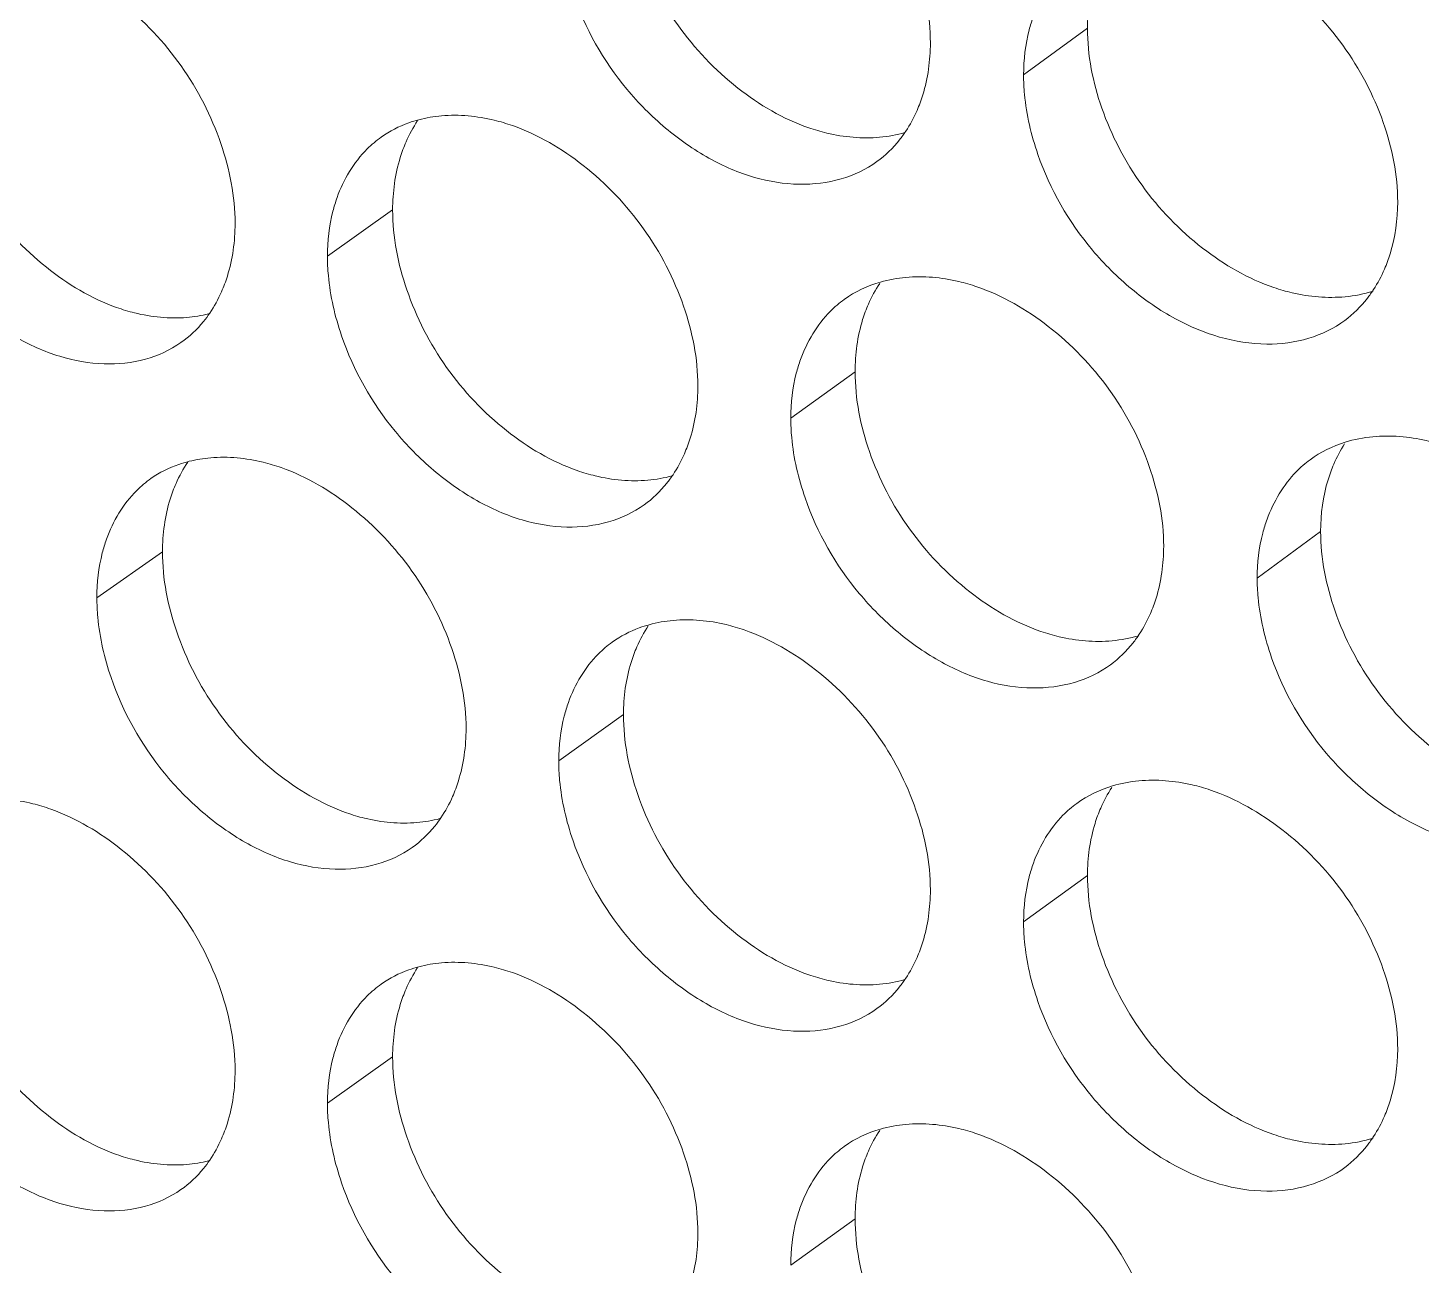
# Model space of a CAD drawing. Header units: millimetres. Extents: x 1177 to 4147, y 93 to 2194.
# Drawn here: x 2652.35 to 2665.3, y 958.67 to 970.17 of the extents above; entities that cross this region are included whole.
import ezdxf

# ---------------------------------------------------------------- set-up
doc = ezdxf.new("R2010")
doc.units = ezdxf.units.MM
doc.header["$LTSCALE"] = 0.1
doc.layers.get('0').update_dxf_attribs({"lineweight": 13})
doc.layers.add('标注', color=251, linetype='Continuous', lineweight=9)

# ---------------------------------------------------------------- blocks, each defined once
blk = doc.blocks.new('02')
at = {"layer": '标注'}
for p, q in [((4572.272, 977.223), (4571.424, 976.605)), ((4572.272, 977.223), (4571.424, 976.605)), ((4563.046, 974.811), (4562.18, 974.198)), ((4569.187, 972.662), (4568.333, 972.045)), ((4575.368, 970.542), (4574.525, 969.921)), ((4559.99, 970.271), (4559.119, 969.66)), ((4566.111, 968.108), (4565.251, 967.493)), ((4572.272, 965.973), (4571.424, 965.355)), ((4563.046, 963.561), (4562.18, 962.948)), ((4569.187, 961.412), (4568.333, 960.795))]:
    blk.add_line(p, q, dxfattribs=at)
for points, knots in [([(4570.186, 977.03), (4570.186, 977.389), (4570.036, 978.135), (4569.506, 979.15), (4568.714, 979.978), (4568.056, 980.364), (4567.715, 980.482)], [0, 0, 0, 0, 0.240558, 0.499178, 0.758416, 1, 1, 1, 1]), ([(4570.186, 977.03), (4570.186, 977.389), (4570.036, 978.135), (4569.506, 979.15), (4568.714, 979.978), (4568.056, 980.364), (4567.715, 980.482)], [0, 0, 0, 0, 0.240558, 0.499178, 0.758416, 1, 1, 1, 1]), ([(4566.111, 979.358), (4566.111, 978.999), (4566.26, 978.253), (4566.787, 977.237), (4567.575, 976.406), (4568.231, 976.02), (4568.571, 975.902)], [0, 0, 0, 0, 0.240862, 0.49964, 0.75872, 1, 1, 1, 1]), ([(4566.111, 979.358), (4566.111, 978.999), (4566.26, 978.253), (4566.787, 977.237), (4567.575, 976.406), (4568.231, 976.02), (4568.571, 975.902)], [0, 0, 0, 0, 0.240862, 0.49964, 0.75872, 1, 1, 1, 1]), ([(4576.391, 974.915), (4576.391, 975.274), (4576.24, 976.019), (4575.706, 977.032), (4574.908, 977.857), (4574.247, 978.239), (4573.904, 978.356)], [0, 0, 0, 0, 0.240262, 0.49858, 0.757854, 1, 1, 1, 1]), ([(4576.391, 974.915), (4576.391, 975.274), (4576.24, 976.019), (4575.706, 977.032), (4574.908, 977.857), (4574.247, 978.239), (4573.904, 978.356)], [0, 0, 0, 0, 0.240262, 0.49858, 0.757854, 1, 1, 1, 1]), ([(4560.954, 974.632), (4560.954, 974.991), (4560.805, 975.738), (4560.281, 976.755), (4559.498, 977.59), (4558.846, 977.981), (4558.508, 978.102)], [0, 0, 0, 0, 0.241011, 0.500085, 0.759268, 1, 1, 1, 1]), ([(4572.448, 978.117), (4572.419, 978.05), (4572.314, 977.764), (4572.272, 977.455), (4572.272, 977.223)], [0, 0, 0, 0, 0.239116, 1, 1, 1, 1]), ([(4572.448, 978.117), (4572.419, 978.05), (4572.314, 977.764), (4572.272, 977.455), (4572.272, 977.223)], [0, 0, 0, 0, 0.239116, 1, 1, 1, 1]), ([(4565.441, 977.683), (4565.599, 977.225), (4565.968, 976.573), (4566.648, 975.889), (4567.221, 975.486), (4567.825, 975.223), (4568.43, 975.126), (4568.998, 975.192), (4569.334, 975.35), (4569.477, 975.453)], [0, 0, 0, 0, 0.277943, 0.417311, 0.551401, 0.676704, 0.792073, 0.898857, 1, 1, 1, 1]), ([(4565.441, 977.683), (4565.599, 977.225), (4565.968, 976.573), (4566.648, 975.889), (4567.221, 975.486), (4567.825, 975.223), (4568.43, 975.126), (4568.998, 975.192), (4569.334, 975.35), (4569.477, 975.453)], [0, 0, 0, 0, 0.277943, 0.417311, 0.551401, 0.676704, 0.792073, 0.898857, 1, 1, 1, 1]), ([(4571.554, 977.384), (4571.533, 977.324), (4571.455, 977.072), (4571.424, 976.805), (4571.424, 976.605)], [0, 0, 0, 0, 0.240415, 1, 1, 1, 1]), ([(4571.554, 977.384), (4571.533, 977.324), (4571.455, 977.072), (4571.424, 976.805), (4571.424, 976.605)], [0, 0, 0, 0, 0.240415, 1, 1, 1, 1]), ([(4572.272, 977.223), (4572.272, 976.864), (4572.422, 976.119), (4572.953, 975.105), (4573.746, 974.278), (4574.407, 973.896), (4574.748, 973.78)], [0, 0, 0, 0, 0.240565, 0.499043, 0.758159, 1, 1, 1, 1]), ([(4572.272, 977.223), (4572.272, 976.864), (4572.422, 976.119), (4572.953, 975.105), (4573.746, 974.278), (4574.407, 973.896), (4574.748, 973.78)], [0, 0, 0, 0, 0.240565, 0.499043, 0.758159, 1, 1, 1, 1]), ([(4556.945, 976.988), (4556.945, 976.629), (4557.093, 975.882), (4557.613, 974.863), (4558.393, 974.028), (4559.043, 973.636), (4559.38, 973.515)], [0, 0, 0, 0, 0.241314, 0.500547, 0.759571, 1, 1, 1, 1]), ([(4570.009, 976.132), (4570.038, 976.199), (4570.144, 976.487), (4570.186, 976.797), (4570.186, 977.03)], [0, 0, 0, 0, 0.239008, 1, 1, 1, 1]), ([(4570.009, 976.132), (4570.038, 976.199), (4570.144, 976.487), (4570.186, 976.797), (4570.186, 977.03)], [0, 0, 0, 0, 0.239008, 1, 1, 1, 1]), ([(4571.424, 976.605), (4571.424, 976.518), (4571.442, 976.159), (4571.525, 975.804), (4571.615, 975.546)], [0, 0, 0, 0, 0.240052, 1, 1, 1, 1]), ([(4571.424, 976.605), (4571.424, 976.518), (4571.442, 976.159), (4571.525, 975.804), (4571.615, 975.546)], [0, 0, 0, 0, 0.240052, 1, 1, 1, 1]), ([(4564.636, 975.932), (4564.557, 975.959), (4564.253, 976.05), (4563.929, 976.081), (4563.696, 976.061)], [0, 0, 0, 0, 0.263409, 1, 1, 1, 1]), ([(4563.393, 976.009), (4563.348, 975.997), (4563.173, 975.943), (4563.007, 975.858), (4562.895, 975.779)], [0, 0, 0, 0, 0.254423, 1, 1, 1, 1]), ([(4567.099, 972.474), (4567.099, 972.832), (4566.949, 973.578), (4566.421, 974.594), (4565.632, 975.425), (4564.976, 975.812), (4564.636, 975.932)], [0, 0, 0, 0, 0.240708, 0.499479, 0.758699, 1, 1, 1, 1]), ([(4568.571, 975.902), (4568.65, 975.875), (4568.955, 975.785), (4569.279, 975.755), (4569.512, 975.776)], [0, 0, 0, 0, 0.263064, 1, 1, 1, 1]), ([(4568.571, 975.902), (4568.65, 975.875), (4568.955, 975.785), (4569.279, 975.755), (4569.512, 975.776)], [0, 0, 0, 0, 0.263064, 1, 1, 1, 1]), ([(4562.895, 975.779), (4562.829, 975.732), (4562.572, 975.515), (4562.393, 975.213), (4562.308, 974.974)], [0, 0, 0, 0, 0.243501, 1, 1, 1, 1]), ([(4563.224, 975.715), (4563.195, 975.647), (4563.088, 975.358), (4563.046, 975.045), (4563.046, 974.811)], [0, 0, 0, 0, 0.238574, 1, 1, 1, 1]), ([(4569.477, 975.453), (4569.589, 975.535), (4569.725, 975.666), (4569.833, 975.817), (4569.859, 975.856)], [0, 0, 0, 0, 0.745756, 1, 1, 1, 1]), ([(4569.477, 975.453), (4569.589, 975.535), (4569.725, 975.666), (4569.833, 975.817), (4569.859, 975.856)], [0, 0, 0, 0, 0.745756, 1, 1, 1, 1]), ([(4571.615, 975.546), (4571.775, 975.086), (4572.148, 974.434), (4572.837, 973.752), (4573.576, 973.238), (4574.419, 972.973), (4575.208, 973.074), (4575.545, 973.238), (4575.689, 973.343)], [0, 0, 0, 0, 0.277722, 0.417137, 0.551389, 0.790935, 0.898263, 1, 1, 1, 1]), ([(4571.615, 975.546), (4571.775, 975.086), (4572.148, 974.434), (4572.837, 973.752), (4573.576, 973.238), (4574.419, 972.973), (4575.208, 973.074), (4575.545, 973.238), (4575.689, 973.343)], [0, 0, 0, 0, 0.277722, 0.417137, 0.551389, 0.790935, 0.898263, 1, 1, 1, 1]), ([(4556.256, 975.318), (4556.412, 974.861), (4556.774, 974.211), (4557.443, 973.523), (4558.006, 973.116), (4558.601, 972.847), (4559.198, 972.741), (4559.76, 972.797), (4560.093, 972.949), (4560.235, 973.049)], [0, 0, 0, 0, 0.27906, 0.418751, 0.552974, 0.678194, 0.793225, 0.899482, 1, 1, 1, 1]), ([(4562.308, 974.974), (4562.287, 974.915), (4562.21, 974.663), (4562.18, 974.398), (4562.18, 974.198)], [0, 0, 0, 0, 0.240105, 1, 1, 1, 1]), ([(4563.046, 974.811), (4563.046, 974.451), (4563.194, 973.706), (4563.719, 972.688), (4564.504, 971.856), (4565.158, 971.468), (4565.497, 971.349)], [0, 0, 0, 0, 0.241011, 0.499941, 0.759002, 1, 1, 1, 1]), ([(4576.216, 974.024), (4576.245, 974.091), (4576.35, 974.376), (4576.391, 974.684), (4576.391, 974.915)], [0, 0, 0, 0, 0.239367, 1, 1, 1, 1]), ([(4576.216, 974.024), (4576.245, 974.091), (4576.35, 974.376), (4576.391, 974.684), (4576.391, 974.915)], [0, 0, 0, 0, 0.239367, 1, 1, 1, 1]), ([(4560.773, 973.724), (4560.803, 973.791), (4560.912, 974.082), (4560.954, 974.396), (4560.954, 974.632)], [0, 0, 0, 0, 0.238464, 1, 1, 1, 1]), ([(4562.18, 974.198), (4562.18, 974.112), (4562.198, 973.752), (4562.28, 973.396), (4562.369, 973.138)], [0, 0, 0, 0, 0.239921, 1, 1, 1, 1]), ([(4570.805, 973.79), (4570.725, 973.818), (4570.419, 973.907), (4570.093, 973.936), (4569.859, 973.915)], [0, 0, 0, 0, 0.263141, 1, 1, 1, 1]), ([(4573.284, 970.344), (4573.284, 970.703), (4573.133, 971.448), (4572.601, 972.462), (4571.806, 973.289), (4571.146, 973.673), (4570.805, 973.79)], [0, 0, 0, 0, 0.24041, 0.498878, 0.758134, 1, 1, 1, 1]), ([(4574.748, 973.78), (4574.828, 973.753), (4575.135, 973.664), (4575.461, 973.636), (4575.695, 973.658)], [0, 0, 0, 0, 0.262803, 1, 1, 1, 1]), ([(4574.748, 973.78), (4574.828, 973.753), (4575.135, 973.664), (4575.461, 973.636), (4575.695, 973.658)], [0, 0, 0, 0, 0.262803, 1, 1, 1, 1]), ([(4575.689, 973.343), (4575.801, 973.427), (4575.937, 973.561), (4576.045, 973.714), (4576.071, 973.754)], [0, 0, 0, 0, 0.745833, 1, 1, 1, 1]), ([(4575.689, 973.343), (4575.801, 973.427), (4575.937, 973.561), (4576.045, 973.714), (4576.071, 973.754)], [0, 0, 0, 0, 0.745833, 1, 1, 1, 1]), ([(4559.38, 973.515), (4559.459, 973.488), (4559.76, 973.396), (4560.081, 973.364), (4560.312, 973.383)], [0, 0, 0, 0, 0.263467, 1, 1, 1, 1]), ([(4569.042, 973.622), (4568.976, 973.574), (4568.724, 973.358), (4568.547, 973.06), (4568.462, 972.824)], [0, 0, 0, 0, 0.243853, 1, 1, 1, 1]), ([(4569.363, 973.559), (4569.334, 973.492), (4569.228, 973.205), (4569.187, 972.895), (4569.187, 972.662)], [0, 0, 0, 0, 0.238936, 1, 1, 1, 1]), ([(4560.235, 973.049), (4560.347, 973.127), (4560.482, 973.255), (4560.591, 973.402), (4560.617, 973.441)], [0, 0, 0, 0, 0.745636, 1, 1, 1, 1]), ([(4562.369, 973.138), (4562.526, 972.68), (4562.893, 972.029), (4563.57, 971.343), (4564.139, 970.939), (4564.74, 970.674), (4565.343, 970.573), (4565.908, 970.636), (4566.244, 970.792), (4566.386, 970.895)], [0, 0, 0, 0, 0.278313, 0.417788, 0.551922, 0.677197, 0.792453, 0.899064, 1, 1, 1, 1]), ([(4568.462, 972.824), (4568.441, 972.764), (4568.363, 972.512), (4568.333, 972.246), (4568.333, 972.045)], [0, 0, 0, 0, 0.240311, 1, 1, 1, 1]), ([(4569.187, 972.662), (4569.187, 972.303), (4569.336, 971.557), (4569.865, 970.542), (4570.656, 969.714), (4571.314, 969.329), (4571.654, 969.212)], [0, 0, 0, 0, 0.240713, 0.499341, 0.758439, 1, 1, 1, 1]), ([(4566.92, 971.572), (4566.949, 971.639), (4567.057, 971.928), (4567.099, 972.239), (4567.099, 972.474)], [0, 0, 0, 0, 0.238828, 1, 1, 1, 1]), ([(4568.333, 972.045), (4568.333, 971.959), (4568.35, 971.599), (4568.433, 971.244), (4568.523, 970.986)], [0, 0, 0, 0, 0.240008, 1, 1, 1, 1]), ([(4577.014, 971.678), (4576.934, 971.705), (4576.625, 971.793), (4576.297, 971.821), (4576.062, 971.799)], [0, 0, 0, 0, 0.262879, 1, 1, 1, 1]), ([(4560.343, 971.472), (4560.297, 971.46), (4560.119, 971.407), (4559.95, 971.323), (4559.837, 971.244)], [0, 0, 0, 0, 0.254587, 1, 1, 1, 1]), ([(4561.567, 971.388), (4561.488, 971.416), (4561.185, 971.507), (4560.862, 971.539), (4560.63, 971.519)], [0, 0, 0, 0, 0.263544, 1, 1, 1, 1]), ([(4575.228, 971.493), (4575.163, 971.446), (4574.915, 971.229), (4574.741, 970.935), (4574.657, 970.702)], [0, 0, 0, 0, 0.244191, 1, 1, 1, 1]), ([(4564.021, 967.924), (4564.021, 968.283), (4563.872, 969.029), (4563.346, 970.046), (4562.56, 970.879), (4561.905, 971.268), (4561.567, 971.388)], [0, 0, 0, 0, 0.240859, 0.499781, 0.758983, 1, 1, 1, 1]), ([(4565.497, 971.349), (4565.576, 971.322), (4565.88, 971.231), (4566.203, 971.201), (4566.435, 971.221)], [0, 0, 0, 0, 0.263197, 1, 1, 1, 1]), ([(4566.386, 970.895), (4566.498, 970.975), (4566.634, 971.105), (4566.742, 971.255), (4566.769, 971.294)], [0, 0, 0, 0, 0.745717, 1, 1, 1, 1]), ([(4575.542, 971.433), (4575.514, 971.366), (4575.409, 971.08), (4575.368, 970.773), (4575.368, 970.542)], [0, 0, 0, 0, 0.239294, 1, 1, 1, 1]), ([(4559.837, 971.244), (4559.77, 971.196), (4559.511, 970.979), (4559.332, 970.676), (4559.246, 970.436)], [0, 0, 0, 0, 0.243319, 1, 1, 1, 1]), ([(4560.17, 971.178), (4560.14, 971.111), (4560.032, 970.82), (4559.99, 970.507), (4559.99, 970.271)], [0, 0, 0, 0, 0.238392, 1, 1, 1, 1]), ([(4568.523, 970.986), (4568.682, 970.527), (4569.053, 969.875), (4569.737, 969.192), (4570.312, 968.791), (4570.92, 968.53), (4571.528, 968.435), (4572.098, 968.504), (4572.435, 968.665), (4572.578, 968.77)], [0, 0, 0, 0, 0.277575, 0.416837, 0.550884, 0.676215, 0.791695, 0.898653, 1, 1, 1, 1]), ([(4574.657, 970.702), (4574.635, 970.642), (4574.557, 970.389), (4574.525, 970.122), (4574.525, 969.921)], [0, 0, 0, 0, 0.240519, 1, 1, 1, 1]), ([(4575.368, 970.542), (4575.368, 970.183), (4575.518, 969.438), (4576.051, 968.425), (4576.847, 967.6), (4577.509, 967.219), (4577.852, 967.104)], [0, 0, 0, 0, 0.240418, 0.498747, 0.75788, 1, 1, 1, 1]), ([(4559.246, 970.436), (4559.225, 970.376), (4559.149, 970.125), (4559.119, 969.86), (4559.119, 969.66)], [0, 0, 0, 0, 0.240003, 1, 1, 1, 1]), ([(4573.107, 969.449), (4573.136, 969.516), (4573.242, 969.803), (4573.284, 970.112), (4573.284, 970.344)], [0, 0, 0, 0, 0.239188, 1, 1, 1, 1]), ([(4559.99, 970.271), (4559.99, 969.911), (4560.138, 969.165), (4560.661, 968.147), (4561.443, 967.313), (4562.096, 966.924), (4562.434, 966.804)], [0, 0, 0, 0, 0.241162, 0.500244, 0.759286, 1, 1, 1, 1]), ([(4574.525, 969.921), (4574.525, 969.835), (4574.543, 969.476), (4574.627, 969.121), (4574.717, 968.863)], [0, 0, 0, 0, 0.240096, 1, 1, 1, 1]), ([(4559.119, 969.66), (4559.119, 969.574), (4559.136, 969.214), (4559.219, 968.858), (4559.307, 968.599)], [0, 0, 0, 0, 0.239878, 1, 1, 1, 1]), ([(4566.453, 969.302), (4566.409, 969.29), (4566.236, 969.235), (4566.073, 969.151), (4565.963, 969.072)], [0, 0, 0, 0, 0.254263, 1, 1, 1, 1]), ([(4567.715, 969.232), (4567.636, 969.26), (4567.331, 969.35), (4567.006, 969.38), (4566.773, 969.359)], [0, 0, 0, 0, 0.263274, 1, 1, 1, 1]), ([(4570.186, 965.78), (4570.186, 966.139), (4570.036, 966.885), (4569.506, 967.9), (4568.714, 968.728), (4568.056, 969.114), (4567.715, 969.232)], [0, 0, 0, 0, 0.240558, 0.499178, 0.758416, 1, 1, 1, 1]), ([(4565.963, 969.072), (4565.897, 969.025), (4565.643, 968.808), (4565.465, 968.508), (4565.38, 968.27)], [0, 0, 0, 0, 0.243679, 1, 1, 1, 1]), ([(4571.654, 969.212), (4571.734, 969.185), (4572.04, 969.096), (4572.365, 969.067), (4572.599, 969.089)], [0, 0, 0, 0, 0.262933, 1, 1, 1, 1]), ([(4572.578, 968.77), (4572.69, 968.852), (4572.826, 968.985), (4572.934, 969.137), (4572.96, 969.176)], [0, 0, 0, 0, 0.745795, 1, 1, 1, 1]), ([(4566.289, 969.009), (4566.26, 968.941), (4566.153, 968.653), (4566.111, 968.342), (4566.111, 968.108)], [0, 0, 0, 0, 0.238756, 1, 1, 1, 1]), ([(4574.717, 968.863), (4574.878, 968.403), (4575.253, 967.751), (4575.946, 967.07), (4576.689, 966.557), (4577.536, 966.296), (4578.328, 966.402), (4578.666, 966.567), (4578.809, 966.674)], [0, 0, 0, 0, 0.277359, 0.41667, 0.550882, 0.790562, 0.898061, 1, 1, 1, 1]), ([(4559.307, 968.599), (4559.464, 968.142), (4559.828, 967.491), (4560.501, 966.804), (4561.067, 966.399), (4561.665, 966.132), (4562.265, 966.028), (4562.829, 966.088), (4563.163, 966.242), (4563.306, 966.343)], [0, 0, 0, 0, 0.278686, 0.418268, 0.552446, 0.677694, 0.792838, 0.899272, 1, 1, 1, 1]), ([(4565.38, 968.27), (4565.359, 968.211), (4565.282, 967.959), (4565.251, 967.693), (4565.251, 967.493)], [0, 0, 0, 0, 0.240208, 1, 1, 1, 1]), ([(4566.111, 968.108), (4566.111, 967.749), (4566.26, 967.003), (4566.787, 965.987), (4567.575, 965.156), (4568.231, 964.77), (4568.571, 964.652)], [0, 0, 0, 0, 0.240862, 0.49964, 0.75872, 1, 1, 1, 1]), ([(4563.842, 967.019), (4563.871, 967.087), (4563.979, 967.376), (4564.021, 967.689), (4564.021, 967.924)], [0, 0, 0, 0, 0.238646, 1, 1, 1, 1]), ([(4565.251, 967.493), (4565.251, 967.407), (4565.269, 967.047), (4565.352, 966.692), (4565.441, 966.433)], [0, 0, 0, 0, 0.239965, 1, 1, 1, 1]), ([(4573.904, 967.106), (4573.825, 967.133), (4573.517, 967.221), (4573.19, 967.25), (4572.955, 967.228)], [0, 0, 0, 0, 0.263009, 1, 1, 1, 1]), ([(4558.508, 966.852), (4558.429, 966.88), (4558.127, 966.972), (4557.806, 967.004), (4557.574, 966.985)], [0, 0, 0, 0, 0.263682, 1, 1, 1, 1]), ([(4576.391, 963.665), (4576.391, 964.024), (4576.24, 964.769), (4575.706, 965.782), (4574.908, 966.607), (4574.247, 966.989), (4573.904, 967.106)], [0, 0, 0, 0, 0.240262, 0.49858, 0.757854, 1, 1, 1, 1]), ([(4560.954, 963.382), (4560.954, 963.741), (4560.805, 964.488), (4560.281, 965.505), (4559.498, 966.34), (4558.846, 966.731), (4558.508, 966.852)], [0, 0, 0, 0, 0.241011, 0.500085, 0.759268, 1, 1, 1, 1]), ([(4572.13, 966.929), (4572.065, 966.881), (4571.814, 966.665), (4571.639, 966.369), (4571.554, 966.134)], [0, 0, 0, 0, 0.244024, 1, 1, 1, 1]), ([(4572.448, 966.867), (4572.419, 966.8), (4572.314, 966.514), (4572.272, 966.205), (4572.272, 965.973)], [0, 0, 0, 0, 0.239116, 1, 1, 1, 1]), ([(4562.434, 966.804), (4562.512, 966.776), (4562.815, 966.685), (4563.137, 966.654), (4563.369, 966.674)], [0, 0, 0, 0, 0.263331, 1, 1, 1, 1]), ([(4563.306, 966.343), (4563.418, 966.422), (4563.553, 966.552), (4563.662, 966.7), (4563.688, 966.739)], [0, 0, 0, 0, 0.745677, 1, 1, 1, 1]), ([(4565.441, 966.433), (4565.599, 965.975), (4565.968, 965.323), (4566.648, 964.639), (4567.221, 964.236), (4567.825, 963.973), (4568.43, 963.876), (4568.998, 963.942), (4569.334, 964.1), (4569.477, 964.203)], [0, 0, 0, 0, 0.277943, 0.417311, 0.551401, 0.676704, 0.792073, 0.898857, 1, 1, 1, 1]), ([(4571.554, 966.134), (4571.533, 966.074), (4571.455, 965.822), (4571.424, 965.555), (4571.424, 965.355)], [0, 0, 0, 0, 0.240415, 1, 1, 1, 1]), ([(4572.272, 965.973), (4572.272, 965.614), (4572.422, 964.869), (4572.953, 963.855), (4573.746, 963.028), (4574.407, 962.646), (4574.748, 962.53)], [0, 0, 0, 0, 0.240565, 0.499043, 0.758159, 1, 1, 1, 1]), ([(4556.945, 965.738), (4556.945, 965.379), (4557.093, 964.632), (4557.613, 963.613), (4558.393, 962.778), (4559.043, 962.386), (4559.38, 962.265)], [0, 0, 0, 0, 0.241314, 0.500547, 0.759571, 1, 1, 1, 1]), ([(4570.009, 964.882), (4570.038, 964.949), (4570.144, 965.237), (4570.186, 965.547), (4570.186, 965.78)], [0, 0, 0, 0, 0.239008, 1, 1, 1, 1]), ([(4571.424, 965.355), (4571.424, 965.268), (4571.442, 964.909), (4571.525, 964.554), (4571.615, 964.296)], [0, 0, 0, 0, 0.240052, 1, 1, 1, 1]), ([(4564.636, 964.682), (4564.557, 964.709), (4564.253, 964.8), (4563.929, 964.831), (4563.696, 964.811)], [0, 0, 0, 0, 0.263409, 1, 1, 1, 1]), ([(4563.393, 964.759), (4563.348, 964.747), (4563.173, 964.693), (4563.007, 964.608), (4562.895, 964.529)], [0, 0, 0, 0, 0.254423, 1, 1, 1, 1]), ([(4567.099, 961.224), (4567.099, 961.582), (4566.949, 962.328), (4566.421, 963.344), (4565.632, 964.175), (4564.976, 964.562), (4564.636, 964.682)], [0, 0, 0, 0, 0.240708, 0.499479, 0.758699, 1, 1, 1, 1]), ([(4568.571, 964.652), (4568.65, 964.625), (4568.955, 964.535), (4569.279, 964.505), (4569.512, 964.526)], [0, 0, 0, 0, 0.263064, 1, 1, 1, 1]), ([(4569.477, 964.203), (4569.589, 964.285), (4569.725, 964.416), (4569.833, 964.567), (4569.859, 964.606)], [0, 0, 0, 0, 0.745756, 1, 1, 1, 1]), ([(4562.895, 964.529), (4562.829, 964.482), (4562.572, 964.265), (4562.393, 963.963), (4562.308, 963.724)], [0, 0, 0, 0, 0.243501, 1, 1, 1, 1]), ([(4563.224, 964.465), (4563.195, 964.397), (4563.088, 964.108), (4563.046, 963.795), (4563.046, 963.561)], [0, 0, 0, 0, 0.238574, 1, 1, 1, 1]), ([(4571.615, 964.296), (4571.775, 963.836), (4572.148, 963.184), (4572.837, 962.502), (4573.576, 961.988), (4574.419, 961.723), (4575.208, 961.824), (4575.545, 961.988), (4575.689, 962.093)], [0, 0, 0, 0, 0.277722, 0.417137, 0.551389, 0.790935, 0.898263, 1, 1, 1, 1]), ([(4556.256, 964.068), (4556.412, 963.611), (4556.774, 962.961), (4557.443, 962.273), (4558.006, 961.866), (4558.601, 961.597), (4559.198, 961.491), (4559.76, 961.547), (4560.093, 961.699), (4560.235, 961.799)], [0, 0, 0, 0, 0.27906, 0.418751, 0.552974, 0.678194, 0.793225, 0.899482, 1, 1, 1, 1]), ([(4562.308, 963.724), (4562.287, 963.665), (4562.21, 963.413), (4562.18, 963.148), (4562.18, 962.948)], [0, 0, 0, 0, 0.240105, 1, 1, 1, 1]), ([(4576.216, 962.774), (4576.245, 962.841), (4576.35, 963.126), (4576.391, 963.434), (4576.391, 963.665)], [0, 0, 0, 0, 0.239367, 1, 1, 1, 1]), ([(4563.046, 963.561), (4563.046, 963.201), (4563.194, 962.456), (4563.719, 961.438), (4564.504, 960.606), (4565.158, 960.218), (4565.497, 960.099)], [0, 0, 0, 0, 0.241011, 0.499941, 0.759002, 1, 1, 1, 1]), ([(4560.773, 962.474), (4560.803, 962.541), (4560.912, 962.832), (4560.954, 963.146), (4560.954, 963.382)], [0, 0, 0, 0, 0.238464, 1, 1, 1, 1]), ([(4562.18, 962.948), (4562.18, 962.862), (4562.198, 962.502), (4562.28, 962.146), (4562.369, 961.888)], [0, 0, 0, 0, 0.239921, 1, 1, 1, 1]), ([(4570.805, 962.54), (4570.725, 962.568), (4570.419, 962.657), (4570.093, 962.686), (4569.859, 962.665)], [0, 0, 0, 0, 0.263141, 1, 1, 1, 1]), ([(4569.042, 962.372), (4568.976, 962.324), (4568.724, 962.108), (4568.547, 961.81), (4568.462, 961.574)], [0, 0, 0, 0, 0.243853, 1, 1, 1, 1]), ([(4573.284, 959.094), (4573.284, 959.453), (4573.133, 960.198), (4572.601, 961.212), (4571.806, 962.039), (4571.146, 962.423), (4570.805, 962.54)], [0, 0, 0, 0, 0.24041, 0.498878, 0.758134, 1, 1, 1, 1]), ([(4574.748, 962.53), (4574.828, 962.503), (4575.135, 962.414), (4575.461, 962.386), (4575.695, 962.408)], [0, 0, 0, 0, 0.262803, 1, 1, 1, 1]), ([(4575.689, 962.093), (4575.801, 962.177), (4575.937, 962.311), (4576.045, 962.464), (4576.071, 962.504)], [0, 0, 0, 0, 0.745833, 1, 1, 1, 1]), ([(4559.38, 962.265), (4559.459, 962.238), (4559.76, 962.146), (4560.081, 962.114), (4560.312, 962.133)], [0, 0, 0, 0, 0.263467, 1, 1, 1, 1]), ([(4560.235, 961.799), (4560.347, 961.877), (4560.482, 962.005), (4560.591, 962.152), (4560.617, 962.191)], [0, 0, 0, 0, 0.745636, 1, 1, 1, 1]), ([(4569.363, 962.309), (4569.334, 962.242), (4569.228, 961.955), (4569.187, 961.645), (4569.187, 961.412)], [0, 0, 0, 0, 0.238936, 1, 1, 1, 1]), ([(4562.369, 961.888), (4562.526, 961.43), (4562.893, 960.779), (4563.57, 960.093), (4564.139, 959.689), (4564.74, 959.424), (4565.343, 959.323), (4565.908, 959.386), (4566.244, 959.542), (4566.386, 959.645)], [0, 0, 0, 0, 0.278313, 0.417788, 0.551922, 0.677197, 0.792453, 0.899064, 1, 1, 1, 1]), ([(4568.462, 961.574), (4568.441, 961.514), (4568.363, 961.262), (4568.333, 960.996), (4568.333, 960.795)], [0, 0, 0, 0, 0.240311, 1, 1, 1, 1]), ([(4569.187, 961.412), (4569.187, 961.053), (4569.336, 960.307), (4569.865, 959.292), (4570.656, 958.464), (4571.314, 958.079), (4571.654, 957.962)], [0, 0, 0, 0, 0.240713, 0.499341, 0.758439, 1, 1, 1, 1]), ([(4566.92, 960.322), (4566.949, 960.389), (4567.057, 960.678), (4567.099, 960.989), (4567.099, 961.224)], [0, 0, 0, 0, 0.238828, 1, 1, 1, 1])]:
    blk.add_open_spline(points, degree=3, knots=knots, dxfattribs=at)
for points in [[(4563.696, 976.061), (4563.594, 976.052), (4563.492, 976.035), (4563.393, 976.009)], [(4569.859, 975.856), (4569.917, 975.943), (4569.967, 976.036), (4570.009, 976.132)], [(4569.859, 975.856), (4569.917, 975.943), (4569.967, 976.036), (4570.009, 976.132)], [(4563.378, 975.997), (4563.319, 975.908), (4563.267, 975.813), (4563.224, 975.715)], [(4569.512, 975.776), (4569.626, 975.787), (4569.739, 975.807), (4569.849, 975.839)], [(4569.512, 975.776), (4569.626, 975.787), (4569.739, 975.807), (4569.849, 975.839)], [(4569.524, 973.853), (4569.352, 973.804), (4569.186, 973.726), (4569.042, 973.622)], [(4569.859, 973.915), (4569.746, 973.905), (4569.633, 973.885), (4569.524, 973.853)], [(4576.071, 973.754), (4576.127, 973.839), (4576.175, 973.93), (4576.216, 974.024)], [(4576.071, 973.754), (4576.127, 973.839), (4576.175, 973.93), (4576.216, 974.024)], [(4560.617, 973.441), (4560.678, 973.53), (4560.73, 973.625), (4560.773, 973.724)], [(4569.513, 973.836), (4569.455, 973.749), (4569.405, 973.655), (4569.363, 973.559)], [(4575.695, 973.658), (4575.82, 973.67), (4575.945, 973.694), (4576.064, 973.731)], [(4575.695, 973.658), (4575.82, 973.67), (4575.945, 973.694), (4576.064, 973.731)], [(4560.312, 973.383), (4560.409, 973.391), (4560.506, 973.407), (4560.601, 973.431)], [(4575.694, 971.726), (4575.528, 971.675), (4575.368, 971.596), (4575.228, 971.493)], [(4575.687, 971.704), (4575.631, 971.618), (4575.583, 971.527), (4575.542, 971.433)], [(4576.062, 971.799), (4575.937, 971.787), (4575.813, 971.763), (4575.694, 971.726)], [(4560.326, 971.462), (4560.266, 971.373), (4560.214, 971.277), (4560.17, 971.178)], [(4560.63, 971.519), (4560.533, 971.511), (4560.437, 971.496), (4560.343, 971.472)], [(4566.769, 971.294), (4566.827, 971.382), (4566.878, 971.475), (4566.92, 971.572)], [(4566.435, 971.221), (4566.543, 971.231), (4566.651, 971.25), (4566.756, 971.279)], [(4572.96, 969.176), (4573.017, 969.263), (4573.066, 969.354), (4573.107, 969.449)], [(4566.441, 969.288), (4566.382, 969.2), (4566.331, 969.106), (4566.289, 969.009)], [(4566.773, 969.359), (4566.665, 969.35), (4566.558, 969.331), (4566.453, 969.302)], [(4572.599, 969.089), (4572.718, 969.1), (4572.837, 969.122), (4572.952, 969.156)], [(4572.955, 967.228), (4572.837, 967.217), (4572.718, 967.195), (4572.604, 967.161)], [(4563.688, 966.739), (4563.747, 966.827), (4563.799, 966.922), (4563.842, 967.019)], [(4572.604, 967.161), (4572.435, 967.111), (4572.272, 967.033), (4572.13, 966.929)], [(4572.595, 967.141), (4572.538, 967.055), (4572.489, 966.962), (4572.448, 966.867)], [(4563.369, 966.674), (4563.471, 966.683), (4563.574, 966.7), (4563.673, 966.726)], [(4563.696, 964.811), (4563.594, 964.802), (4563.492, 964.785), (4563.393, 964.759)], [(4569.859, 964.606), (4569.917, 964.693), (4569.967, 964.786), (4570.009, 964.882)], [(4563.378, 964.747), (4563.319, 964.658), (4563.267, 964.563), (4563.224, 964.465)], [(4569.512, 964.526), (4569.626, 964.537), (4569.739, 964.557), (4569.849, 964.589)], [(4576.071, 962.504), (4576.127, 962.589), (4576.175, 962.68), (4576.216, 962.774)], [(4569.524, 962.603), (4569.352, 962.554), (4569.186, 962.476), (4569.042, 962.372)], [(4569.513, 962.586), (4569.455, 962.499), (4569.405, 962.405), (4569.363, 962.309)], [(4569.859, 962.665), (4569.746, 962.655), (4569.633, 962.635), (4569.524, 962.603)], [(4560.617, 962.191), (4560.678, 962.28), (4560.73, 962.375), (4560.773, 962.474)], [(4575.695, 962.408), (4575.82, 962.42), (4575.945, 962.444), (4576.064, 962.481)], [(4560.312, 962.133), (4560.409, 962.141), (4560.506, 962.157), (4560.601, 962.181)]]:
    blk.add_open_spline(points, degree=3, dxfattribs=at)

msp = doc.modelspace()

# ---------------------------------------------------------------- block references
at = {"xscale": 0.7, "yscale": 0.7, "zscale": 0.7}
msp.add_blockref('02', (-538.391, 286.112), dxfattribs=at)

doc.saveas('drawing.dxf')
